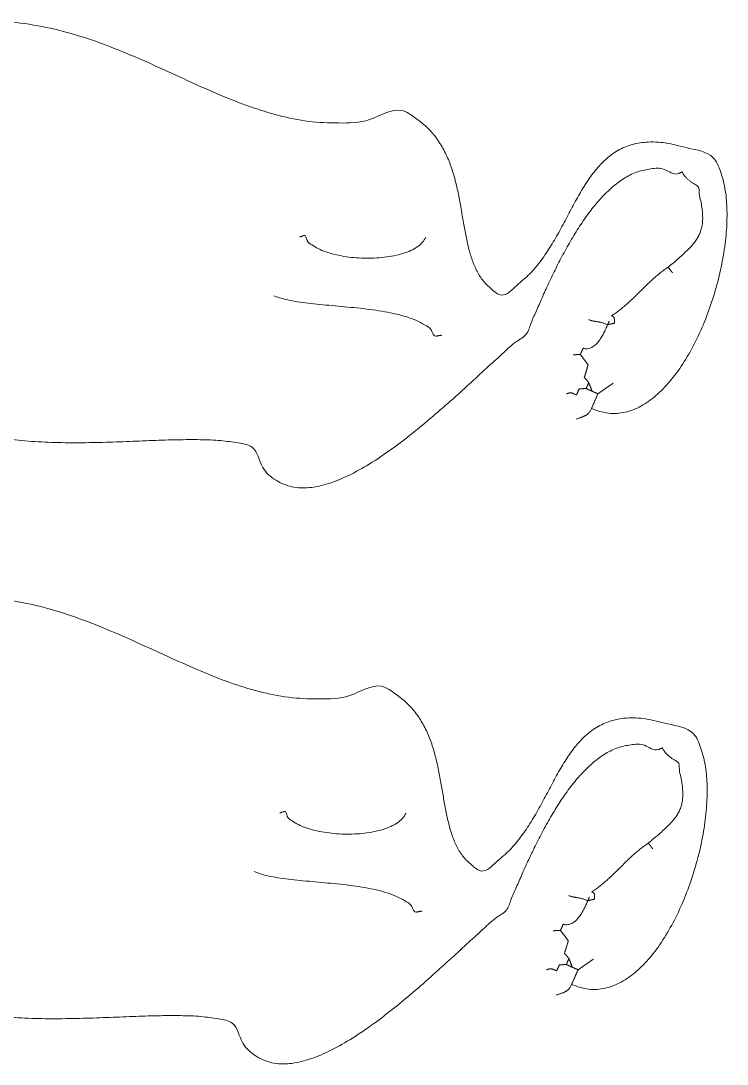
# Model space of a CAD drawing. Header units: metres. Extents: x 5 to 242, y -3 to 162.
# Drawn here: x 19.657 to 20.679, y 115.018 to 116.527 of the extents above; entities that cross this region are included whole.
import ezdxf

# ---------------------------------------------------------------- set-up
doc = ezdxf.new("R2010")
doc.units = ezdxf.units.M
doc.layers.add('1053_ARQ_BASE_MATADOURO_2_dwg', color=7, linetype='Continuous', lineweight=5, true_color=0x767676)
doc.layers.add('A-PISO', color=7, linetype='Continuous', lineweight=5)

# ---------------------------------------------------------------- blocks, each defined once
blk = doc.blocks.new('1053_ARQ_BASE_MATADOURO_2_dwg-3637054-CURRAL BOVINO')
at = {"layer": 'A-PISO', "color": 253, "true_color": 0xaaaaaa}
for points, knots in [([(121.3892, 82.7802), (121.3973, 82.7773), (121.4131, 82.7718), (121.4385, 82.7738), (121.462, 82.7831), (121.4837, 82.7988), (121.5038, 82.8196), (121.5221, 82.8449), (121.5386, 82.8736), (121.5529, 82.9049), (121.5649, 82.938), (121.5744, 82.9718), (121.5812, 83.0056), (121.5851, 83.0385), (121.5858, 83.0694), (121.5833, 83.0978), (121.5767, 83.1219), (121.565, 83.151), (121.5292, 83.1557), (121.4982, 83.1652), (121.4696, 83.1664), (121.4454, 83.1621), (121.4248, 83.1526), (121.4074, 83.139), (121.3925, 83.1222), (121.3793, 83.103), (121.3672, 83.0821), (121.3555, 83.0601), (121.3437, 83.0377), (121.331, 83.0155), (121.3168, 82.9944), (121.3006, 82.9741), (121.2816, 82.9595), (121.2619, 82.9383), (121.2441, 82.9532), (121.2323, 82.9642), (121.2232, 82.9788), (121.2164, 82.995), (121.2112, 83.0127), (121.2072, 83.0317), (121.2037, 83.0516), (121.2003, 83.0719), (121.1965, 83.0925), (121.1917, 83.113), (121.1855, 83.133), (121.1773, 83.1521), (121.1666, 83.17), (121.1528, 83.1866), (121.1353, 83.1999), (121.1076, 83.22), (121.0694, 83.193), (121.0241, 83.1929), (120.9799, 83.1942), (120.9367, 83.2033), (120.8942, 83.2166), (120.8519, 83.2334), (120.8095, 83.2523), (120.7665, 83.2722), (120.7227, 83.2917), (120.6776, 83.3097), (120.6309, 83.3248), (120.5821, 83.3357), (120.531, 83.3417), (120.4773, 83.3387), (120.4208, 83.3366), (120.3801, 83.3028), (120.3566, 83.3144), (120.3495, 83.3169), (120.3425, 83.3192), (120.3355, 83.321), (120.3286, 83.3224), (120.3217, 83.3235), (120.3148, 83.3241), (120.3079, 83.3243), (120.301, 83.324), (120.2941, 83.3234), (120.2872, 83.3223), (120.2802, 83.3208), (120.2731, 83.3188), (120.266, 83.3164), (120.2588, 83.3136), (120.254, 83.3114), (120.2516, 83.3103)], [0, 0, 0, 0, 0.025699, 0.049728, 0.07429, 0.10075, 0.129617, 0.160848, 0.194061, 0.228689, 0.264061, 0.299459, 0.334136, 0.367371, 0.398482, 0.426901, 0.452272, 0.474673, 0.514601, 0.547499, 0.57497, 0.598786, 0.62075, 0.642358, 0.664566, 0.687782, 0.71202, 0.737049, 0.762543, 0.788164, 0.813673, 0.839001, 0.86438, 0.890422, 0.90764, 0.924078, 0.940734, 0.958191, 0.97666, 0.996106, 1.016342, 1.037112, 1.05814, 1.079183, 1.100079, 1.120793, 1.141489, 1.162566, 1.184704, 1.208798, 1.256755, 1.301685, 1.345355, 1.389026, 1.433445, 1.478912, 1.525429, 1.572822, 1.62087, 1.669398, 1.71839, 1.768076, 1.819015, 1.87216, 1.928838, 1.990677, 1.998433, 2.005974, 2.013321, 2.020506, 2.027557, 2.034511, 2.041399, 2.048262, 2.055135, 2.062058, 2.069072, 2.076212, 2.083517, 2.091025, 2.098768, 2.106779, 2.106779, 2.106779, 2.106779]), ([(119.8858, 82.7027), (119.8871, 82.6995), (119.8894, 82.6942), (119.8945, 82.6881), (119.901, 82.6874), (119.9062, 82.6919), (119.9106, 82.6988), (119.9149, 82.7085), (119.9187, 82.7207), (119.922, 82.7348), (119.9246, 82.7505), (119.9265, 82.7673), (119.9274, 82.7848), (119.9272, 82.8026), (119.9261, 82.8202), (119.9231, 82.8372), (119.9207, 82.8531), (119.9098, 82.8674), (119.9205, 82.8799), (119.9285, 82.89), (119.9393, 82.8981), (119.9511, 82.9044), (119.9641, 82.909), (119.978, 82.9123), (119.9927, 82.9145), (120.0078, 82.9158), (120.0231, 82.9164), (120.0386, 82.9164), (120.0538, 82.9162), (120.0687, 82.9159), (120.083, 82.9155), (120.0965, 82.9158), (120.1087, 82.9157), (120.1288, 82.9216), (120.1361, 82.8891), (120.1556, 82.8716), (120.1725, 82.8547), (120.1895, 82.8433), (120.2061, 82.8357), (120.2225, 82.8315), (120.2387, 82.83), (120.2548, 82.8304), (120.271, 82.8321), (120.2876, 82.8344), (120.3045, 82.8366), (120.3221, 82.8381), (120.3404, 82.8383), (120.3599, 82.8366), (120.3794, 82.8312), (120.406, 82.8263), (120.4121, 82.7952), (120.4354, 82.7756), (120.461, 82.7588), (120.4913, 82.7472), (120.5248, 82.739), (120.5608, 82.7339), (120.5988, 82.7313), (120.6378, 82.7305), (120.6772, 82.7311), (120.7161, 82.7324), (120.7538, 82.734), (120.7895, 82.7352), (120.8223, 82.7354), (120.852, 82.7346), (120.8762, 82.7307), (120.9053, 82.7265), (120.9097, 82.6944), (120.9319, 82.6758), (120.9558, 82.6654), (120.9824, 82.6648), (121.0102, 82.6713), (121.0393, 82.6835), (121.0693, 82.7003), (121.0997, 82.7208), (121.13, 82.7439), (121.1597, 82.7685), (121.1882, 82.7935), (121.215, 82.8178), (121.2393, 82.8405), (121.2613, 82.8598), (121.278, 82.8767), (121.2967, 82.8859), (121.3014, 82.9042), (121.3096, 82.921), (121.3179, 82.9407), (121.3275, 82.9616), (121.338, 82.9835), (121.3495, 83.0057), (121.3619, 83.0277), (121.3753, 83.0489), (121.3896, 83.0688), (121.4048, 83.0867), (121.4209, 83.1021), (121.4379, 83.1145), (121.4559, 83.1234), (121.475, 83.1271), (121.4952, 83.1291), (121.5082, 83.1173), (121.5151, 83.12), (121.5155, 83.1202), (121.5159, 83.1203), (121.5163, 83.1205), (121.5166, 83.1207), (121.517, 83.1208), (121.5174, 83.121), (121.5178, 83.1212), (121.5181, 83.1213), (121.5185, 83.1215), (121.5188, 83.1216), (121.5192, 83.1218), (121.5195, 83.1219), (121.5199, 83.1221), (121.5202, 83.1222), (121.5209, 83.1226), (121.521, 83.1206), (121.522, 83.1195), (121.5229, 83.118), (121.5241, 83.1165), (121.5253, 83.1151), (121.5267, 83.1136), (121.5281, 83.1122), (121.5296, 83.1109), (121.5312, 83.1095), (121.5328, 83.1083), (121.5345, 83.1071), (121.5361, 83.1059), (121.5377, 83.1049), (121.5393, 83.104), (121.5408, 83.1031), (121.5458, 83.1012), (121.5441, 83.0904), (121.5476, 83.0809), (121.5489, 83.0712), (121.55, 83.0627), (121.5503, 83.0549), (121.5499, 83.0477), (121.5487, 83.0411), (121.5467, 83.0349), (121.5439, 83.0289), (121.5403, 83.0231), (121.5359, 83.0174), (121.5305, 83.0115), (121.5243, 83.0054), (121.5171, 82.9988), (121.509, 82.9918), (121.5032, 82.987), (121.5002, 82.9844)], [0, 0, 0, 0, 0.010571, 0.017391, 0.022385, 0.028342, 0.036587, 0.047233, 0.060042, 0.074659, 0.090698, 0.107753, 0.125424, 0.143316, 0.161054, 0.178295, 0.194748, 0.21021, 0.224137, 0.237373, 0.250457, 0.263771, 0.277541, 0.291838, 0.306638, 0.321832, 0.337274, 0.352767, 0.368104, 0.383062, 0.397417, 0.410943, 0.423437, 0.434721, 0.46711, 0.494451, 0.517657, 0.537695, 0.55555, 0.572131, 0.588182, 0.6042, 0.620474, 0.637125, 0.654211, 0.671801, 0.690047, 0.709226, 0.729793, 0.752353, 0.782482, 0.8118, 0.842065, 0.874258, 0.908691, 0.945222, 0.983418, 1.02268, 1.062299, 1.101512, 1.139512, 1.175493, 1.208652, 1.238246, 1.263653, 1.284556, 1.317568, 1.344515, 1.369067, 1.39451, 1.422718, 1.454239, 1.488817, 1.525777, 1.564219, 1.60313, 1.641415, 1.677951, 1.711577, 1.741137, 1.765473, 1.783491, 1.799781, 1.81892, 1.840364, 1.863581, 1.88804, 1.913229, 1.938654, 1.96385, 1.988389, 2.01192, 2.034187, 2.055107, 2.074846, 2.093951, 2.113399, 2.134528, 2.134965, 2.135398, 2.135826, 2.13625, 2.136667, 2.13708, 2.137486, 2.137889, 2.138282, 2.138674, 2.139058, 2.139438, 2.139811, 2.140179, 2.140539, 2.140898, 2.142452, 2.144111, 2.145868, 2.147714, 2.149633, 2.151615, 2.153639, 2.155694, 2.157757, 2.159812, 2.16184, 2.163826, 2.165749, 2.167591, 2.169333, 2.170961, 2.182965, 2.193684, 2.203252, 2.211814, 2.219538, 2.226609, 2.233243, 2.239673, 2.246143, 2.252884, 2.260107, 2.267989, 2.276689, 2.286336, 2.297054, 2.308948, 2.308948, 2.308948, 2.308948]), ([(120.9674, 83.0282), (120.9676, 83.0282), (120.9678, 83.0283), (120.9682, 83.0285), (120.9687, 83.0286), (120.9691, 83.0288), (120.9695, 83.0289), (120.9699, 83.0291), (120.9703, 83.0293), (120.9707, 83.0294), (120.9711, 83.0296), (120.9714, 83.0297), (120.9718, 83.0298), (120.9722, 83.03), (120.9725, 83.0301), (120.9729, 83.0303), (120.9732, 83.0304), (120.9761, 83.0316), (120.977, 83.0209), (120.9853, 83.017), (120.9942, 83.0108), (121.0053, 83.0065), (121.0178, 83.0028), (121.0313, 83.0001), (121.0457, 82.9983), (121.0604, 82.9975), (121.0751, 82.9977), (121.0895, 82.9988), (121.1033, 83.0009), (121.1161, 83.0041), (121.1275, 83.0083), (121.1372, 83.0136), (121.1451, 83.02), (121.1483, 83.0256), (121.1498, 83.0282)], [0, 0, 0, 0, 0.0004399, 0.0008798, 0.0013179, 0.0017578, 0.0021921, 0.0026246, 0.0030515, 0.0034766, 0.0038905, 0.0043026, 0.0047072, 0.0051044, 0.0054924, 0.005871, 0.0062385, 0.0066005, 0.0150594, 0.0244923, 0.0351755, 0.04711, 0.0601391, 0.0740412, 0.0885442, 0.1033634, 0.1181979, 0.1327614, 0.1467669, 0.1599605, 0.1721269, 0.1831475, 0.1930508, 0.2021493, 0.2021493, 0.2021493, 0.2021493]), ([(121.4183, 82.9142), (121.4203, 82.9155), (121.4242, 82.9181), (121.4299, 82.9223), (121.4353, 82.9267), (121.4405, 82.9312), (121.4455, 82.9358), (121.4505, 82.9405), (121.4553, 82.9452), (121.4601, 82.9499), (121.4648, 82.9546), (121.4696, 82.9592), (121.4744, 82.9638), (121.4792, 82.9683), (121.4842, 82.9726), (121.4893, 82.9768), (121.4946, 82.9807), (121.4983, 82.9832), (121.5002, 82.9844)], [0, 0, 0, 0, 0.0071171, 0.014136, 0.021075, 0.0279528, 0.0347765, 0.0415599, 0.048304, 0.0550163, 0.0616938, 0.0683466, 0.074972, 0.0815793, 0.0881712, 0.0947661, 0.1013758, 0.1080243, 0.1080243, 0.1080243, 0.1080243]), ([(121.5065, 82.9765), (121.5064, 82.9767), (121.5061, 82.977), (121.5057, 82.9775), (121.5053, 82.978), (121.505, 82.9785), (121.5046, 82.979), (121.5042, 82.9795), (121.5038, 82.98), (121.5034, 82.9806), (121.503, 82.981), (121.5026, 82.9815), (121.5022, 82.982), (121.5018, 82.9825), (121.5014, 82.983), (121.501, 82.9835), (121.5006, 82.9839), (121.5003, 82.9842), (121.5002, 82.9844)], [0, 0, 0, 0, 0.00064327, 0.00128655, 0.00192918, 0.00257246, 0.00321383, 0.00385458, 0.00449346, 0.00512825, 0.00576284, 0.00639683, 0.00702842, 0.00765765, 0.00828398, 0.00890746, 0.0095276, 0.01014252, 0.01014252, 0.01014252, 0.01014252]), ([(120.9298, 82.9434), (120.9334, 82.9421), (120.941, 82.9392), (120.9538, 82.9363), (120.9682, 82.9339), (120.984, 82.932), (121.0009, 82.9302), (121.0186, 82.9287), (121.0366, 82.927), (121.0548, 82.9252), (121.0727, 82.9231), (121.0901, 82.9204), (121.1066, 82.9172), (121.1219, 82.913), (121.1358, 82.9082), (121.1474, 82.9013), (121.1585, 82.8963), (121.161, 82.884), (121.1652, 82.885), (121.1657, 82.8851), (121.1662, 82.8852), (121.1667, 82.8853), (121.1673, 82.8854), (121.1678, 82.8855), (121.1683, 82.8856), (121.1688, 82.8857), (121.1693, 82.8858), (121.1699, 82.8859), (121.1704, 82.886), (121.1709, 82.886), (121.1714, 82.8861), (121.1719, 82.8862), (121.1724, 82.8863), (121.1728, 82.8863), (121.1729, 82.8863)], [0, 0, 0, 0, 0.0113432, 0.0244627, 0.0391702, 0.0552099, 0.0722892, 0.0901066, 0.1083461, 0.1266969, 0.1448451, 0.1625035, 0.1793911, 0.1952726, 0.2099632, 0.2233896, 0.2356395, 0.2470831, 0.2476195, 0.248156, 0.2486917, 0.2492281, 0.2497623, 0.2502957, 0.2508269, 0.2513606, 0.2518866, 0.2524119, 0.2529343, 0.2534538, 0.2539698, 0.2544824, 0.2549909, 0.2555007, 0.2555007, 0.2555007, 0.2555007]), ([(121.3853, 82.9088), (121.3858, 82.9086), (121.3868, 82.9081), (121.3884, 82.9076), (121.3899, 82.9072), (121.3914, 82.9068), (121.3929, 82.9065), (121.3943, 82.9063), (121.3959, 82.906), (121.3974, 82.9058), (121.399, 82.9055), (121.4007, 82.9052), (121.4024, 82.9049), (121.4042, 82.9044), (121.4062, 82.9039), (121.4082, 82.9032), (121.4104, 82.9024), (121.4119, 82.9017), (121.4127, 82.9014)], [0, 0, 0, 0, 0.00169772, 0.00331404, 0.00486952, 0.00639013, 0.00789061, 0.00939662, 0.0109203, 0.01248356, 0.0140953, 0.01577935, 0.01755012, 0.01942984, 0.02143357, 0.02358884, 0.02591343, 0.02843524, 0.02843524, 0.02843524, 0.02843524]), ([(121.4127, 82.9014), (121.4129, 82.9015), (121.4133, 82.9015), (121.4139, 82.9017), (121.4145, 82.9018), (121.4151, 82.902), (121.4157, 82.9021), (121.4163, 82.9022), (121.4169, 82.9024), (121.4175, 82.9025), (121.4181, 82.9027), (121.4188, 82.9028), (121.4194, 82.9029), (121.42, 82.9031), (121.4206, 82.9032), (121.4212, 82.9034), (121.4218, 82.9035), (121.4229, 82.9036), (121.4223, 82.9052), (121.4225, 82.9064), (121.4225, 82.9076), (121.4225, 82.9086), (121.4224, 82.9095), (121.4223, 82.9103), (121.4222, 82.9109), (121.4221, 82.9115), (121.4218, 82.9119), (121.4216, 82.9123), (121.4212, 82.9127), (121.4208, 82.913), (121.4203, 82.9133), (121.4197, 82.9136), (121.4191, 82.9139), (121.4186, 82.9141), (121.4183, 82.9142)], [0, 0, 0, 0, 0.00062449, 0.00124898, 0.00187346, 0.00250032, 0.00312481, 0.00374929, 0.00437378, 0.00500064, 0.00562512, 0.00624961, 0.0068741, 0.00750096, 0.00812544, 0.00874993, 0.00937442, 0.01000127, 0.0115267, 0.01286528, 0.01403136, 0.01504146, 0.01591019, 0.01665694, 0.01729952, 0.01786157, 0.01836909, 0.01884967, 0.01933421, 0.01984992, 0.0204202, 0.02105921, 0.02178514, 0.02260545, 0.02260545, 0.02260545, 0.02260545]), ([(121.415, 82.9066), (121.415, 82.9066), (121.4149, 82.9066), (121.4149, 82.9065), (121.4149, 82.9064), (121.4149, 82.9063), (121.4148, 82.9062), (121.4147, 82.9061), (121.4146, 82.9059), (121.4146, 82.9057), (121.4146, 82.9057)], [0.001000124, 0.001000124, 0.001000124, 0.001000124, 0.001015874, 0.001063123, 0.001141874, 0.001250812, 0.001392561, 0.001563186, 0.001767936, 0.002000249, 0.002000249, 0.002000249, 0.002000249]), ([(121.4146, 82.9057), (121.4146, 82.9057), (121.4146, 82.9059), (121.4147, 82.9061), (121.4148, 82.9062), (121.4149, 82.9063), (121.4149, 82.9064), (121.4149, 82.9065), (121.4149, 82.9066), (121.415, 82.9066), (121.415, 82.9066)], [0, 0, 0, 0, 0.000232313, 0.000437063, 0.000607688, 0.000749437, 0.000858375, 0.000937125, 0.000984375, 0.001000124, 0.001000124, 0.001000124, 0.001000124]), ([(121.3732, 82.8584), (121.3732, 82.8586), (121.3734, 82.859), (121.3737, 82.8595), (121.3739, 82.8601), (121.3741, 82.8606), (121.3744, 82.8612), (121.3746, 82.8617), (121.3749, 82.8622), (121.3751, 82.8628), (121.3753, 82.8633), (121.3756, 82.8638), (121.3758, 82.8643), (121.376, 82.8649), (121.3763, 82.8654), (121.3765, 82.8659), (121.3767, 82.8664), (121.3773, 82.868), (121.3806, 82.866), (121.3836, 82.8668), (121.3868, 82.8674), (121.3897, 82.8686), (121.3924, 82.8702), (121.395, 82.8722), (121.3973, 82.8745), (121.3995, 82.877), (121.4015, 82.8798), (121.4034, 82.8828), (121.4052, 82.8858), (121.4069, 82.889), (121.4085, 82.8921), (121.4099, 82.8953), (121.4113, 82.8984), (121.4122, 82.9004), (121.4127, 82.9014)], [0, 0, 0, 0, 0.0006195, 0.00123375, 0.00184012, 0.00244256, 0.00303581, 0.00362512, 0.0042105, 0.00479194, 0.0053655, 0.00593906, 0.00650738, 0.007077, 0.00764138, 0.00820706, 0.00877012, 0.0093345, 0.01284917, 0.01613899, 0.01929714, 0.02240964, 0.02553667, 0.02872698, 0.03199974, 0.03536451, 0.03880992, 0.04232234, 0.04587615, 0.04944634, 0.05299456, 0.05648787, 0.05988732, 0.06315676, 0.06315676, 0.06315676, 0.06315676]), ([(121.4146, 82.9057), (121.4145, 82.9056), (121.4145, 82.9054), (121.4143, 82.9052), (121.4142, 82.905), (121.4141, 82.9047), (121.414, 82.9044), (121.4139, 82.9042), (121.4138, 82.9039), (121.4137, 82.9036), (121.4135, 82.9034), (121.4134, 82.9031), (121.4133, 82.9028), (121.4132, 82.9025), (121.413, 82.9023), (121.4129, 82.902), (121.4128, 82.9017), (121.4127, 82.9015), (121.4127, 82.9014)], [0, 0, 0, 0, 0.000255938, 0.000515812, 0.000783562, 0.001057874, 0.00133875, 0.001624874, 0.00191625, 0.002208937, 0.002509501, 0.002811374, 0.003117187, 0.003424312, 0.003735375, 0.004045125, 0.004356188, 0.00466725, 0.00466725, 0.00466725, 0.00466725]), ([(121.4127, 82.9014), (121.4127, 82.9015), (121.4128, 82.9017), (121.4129, 82.902), (121.413, 82.9023), (121.4132, 82.9025), (121.4133, 82.9028), (121.4134, 82.9031), (121.4135, 82.9034), (121.4137, 82.9036), (121.4138, 82.9039), (121.4139, 82.9042), (121.414, 82.9044), (121.4141, 82.9047), (121.4142, 82.905), (121.4143, 82.9052), (121.4145, 82.9054), (121.4145, 82.9056), (121.4146, 82.9057)], [0, 0, 0, 0, 0.000311062, 0.000622125, 0.000931874, 0.001242938, 0.001550063, 0.001855875, 0.002157749, 0.002458312, 0.002751, 0.003042376, 0.0033285, 0.003609375, 0.003883687, 0.004151438, 0.004411311, 0.00466725, 0.00466725, 0.00466725, 0.00466725]), ([(121.3627, 82.8579), (121.363, 82.8579), (121.3634, 82.8579), (121.3641, 82.858), (121.3648, 82.858), (121.3655, 82.8581), (121.3661, 82.8581), (121.3668, 82.8581), (121.3675, 82.8582), (121.3681, 82.8582), (121.3688, 82.8582), (121.3694, 82.8583), (121.37, 82.8583), (121.3707, 82.8583), (121.3713, 82.8584), (121.3719, 82.8584), (121.3725, 82.8584), (121.373, 82.8584), (121.3732, 82.8584)], [0, 0, 0, 0, 0.00069321, 0.00138173, 0.00206264, 0.00274065, 0.00340868, 0.00407262, 0.00473125, 0.00538577, 0.0060297, 0.00667303, 0.0073093, 0.00794441, 0.00857192, 0.00919778, 0.00981792, 0.01043761, 0.01043761, 0.01043761, 0.01043761]), ([(121.3853, 82.8176), (121.3852, 82.8178), (121.385, 82.8181), (121.3846, 82.8186), (121.3842, 82.8191), (121.3838, 82.8196), (121.3834, 82.8201), (121.383, 82.8206), (121.3826, 82.8211), (121.3822, 82.8215), (121.3817, 82.822), (121.3813, 82.8225), (121.3809, 82.8229), (121.3805, 82.8234), (121.3801, 82.8238), (121.3797, 82.8243), (121.3793, 82.8248), (121.3786, 82.8253), (121.3794, 82.8264), (121.3796, 82.8275), (121.38, 82.8286), (121.3803, 82.8298), (121.3807, 82.8309), (121.381, 82.832), (121.3814, 82.8332), (121.3818, 82.8343), (121.3821, 82.8354), (121.3824, 82.8365), (121.3828, 82.8377), (121.3831, 82.8388), (121.3834, 82.8399), (121.3837, 82.841), (121.3839, 82.8421), (121.3846, 82.8433), (121.3836, 82.8442), (121.383, 82.8452), (121.3823, 82.8461), (121.3816, 82.8471), (121.381, 82.848), (121.3803, 82.849), (121.3796, 82.8499), (121.3789, 82.8509), (121.3782, 82.8518), (121.3775, 82.8528), (121.3768, 82.8537), (121.3761, 82.8546), (121.3754, 82.8556), (121.3746, 82.8565), (121.3739, 82.8574), (121.3734, 82.8581), (121.3732, 82.8584)], [0, 0, 0, 0, 0.00064138, 0.00127964, 0.00191544, 0.00254823, 0.00317805, 0.00380553, 0.00443071, 0.00505121, 0.00567245, 0.00629314, 0.00691219, 0.00753069, 0.00814757, 0.00876445, 0.00938027, 0.00999356, 0.01118542, 0.0123799, 0.01357191, 0.01476377, 0.01595244, 0.01714096, 0.01832616, 0.01951005, 0.02068706, 0.0218618, 0.02303199, 0.02420011, 0.02536021, 0.02651586, 0.02766622, 0.0288107, 0.02998827, 0.03116196, 0.03233379, 0.03350247, 0.03467096, 0.03583745, 0.03700537, 0.03817359, 0.03934249, 0.04051482, 0.04168918, 0.04286762, 0.04405044, 0.04523851, 0.04643111, 0.04762896, 0.04762896, 0.04762896, 0.04762896]), ([(121.3816, 82.8091), (121.3816, 82.8093), (121.3818, 82.8096), (121.3821, 82.8102), (121.3823, 82.8108), (121.3825, 82.8113), (121.3828, 82.8118), (121.383, 82.8124), (121.3833, 82.8129), (121.3835, 82.8135), (121.3837, 82.814), (121.384, 82.8145), (121.3842, 82.815), (121.3844, 82.8155), (121.3847, 82.8161), (121.3849, 82.8166), (121.3851, 82.8171), (121.3853, 82.8174), (121.3853, 82.8176)], [0, 0, 0, 0, 0.0006195, 0.00123375, 0.001840126, 0.002442563, 0.003035814, 0.003625126, 0.0042105, 0.004791939, 0.0053655, 0.005939063, 0.006507375, 0.007077002, 0.007641375, 0.008207063, 0.008770126, 0.009334501, 0.009334501, 0.009334501, 0.009334501]), ([(121.3901, 82.8053), (121.39, 82.8056), (121.3898, 82.8061), (121.3896, 82.8069), (121.3893, 82.8077), (121.389, 82.8084), (121.3887, 82.8092), (121.3885, 82.81), (121.3882, 82.8107), (121.3879, 82.8115), (121.3876, 82.8123), (121.3873, 82.813), (121.387, 82.8138), (121.3867, 82.8146), (121.3863, 82.8153), (121.386, 82.8161), (121.3857, 82.8168), (121.3855, 82.8174), (121.3853, 82.8176)], [0, 0, 0, 0, 0.00083803, 0.0016713, 0.00250058, 0.00332608, 0.00414852, 0.00496722, 0.00578676, 0.00660349, 0.00742021, 0.00823975, 0.00905845, 0.00988089, 0.01070639, 0.01153567, 0.01236894, 0.01320697, 0.01320697, 0.01320697, 0.01320697]), ([(121.3986, 82.8015), (121.3991, 82.8018), (121.4, 82.8025), (121.4014, 82.8034), (121.4028, 82.8044), (121.4042, 82.8053), (121.4055, 82.8063), (121.4069, 82.8073), (121.4083, 82.8082), (121.4097, 82.8092), (121.4111, 82.8101), (121.4124, 82.8111), (121.4138, 82.8121), (121.4152, 82.813), (121.4166, 82.814), (121.418, 82.8149), (121.4194, 82.8159), (121.4203, 82.8165), (121.4207, 82.8169)], [0, 0, 0, 0, 0.00168214, 0.00336428, 0.00504643, 0.00673062, 0.00841276, 0.0100949, 0.01177704, 0.0134646, 0.01514674, 0.01682888, 0.01851102, 0.02019522, 0.02187736, 0.0235595, 0.02524164, 0.0269292, 0.0269292, 0.0269292, 0.0269292]), ([(121.353, 82.8013), (121.3533, 82.8015), (121.354, 82.8017), (121.355, 82.8021), (121.3558, 82.8024), (121.3566, 82.8027), (121.3574, 82.8028), (121.3581, 82.8029), (121.3587, 82.803), (121.3594, 82.803), (121.3601, 82.8028), (121.3609, 82.8027), (121.3617, 82.8024), (121.3627, 82.8021), (121.3637, 82.8017), (121.3649, 82.8011), (121.3661, 82.8008), (121.3676, 82.7994), (121.3679, 82.8005), (121.3682, 82.801), (121.3684, 82.8016), (121.3686, 82.8022), (121.3689, 82.8027), (121.3691, 82.8032), (121.3694, 82.8038), (121.3696, 82.8043), (121.3698, 82.8048), (121.3701, 82.8054), (121.3703, 82.8059), (121.3705, 82.8064), (121.3708, 82.8069), (121.371, 82.8074), (121.3712, 82.8079), (121.3714, 82.8086), (121.3721, 82.8085), (121.3727, 82.8086), (121.3734, 82.8086), (121.374, 82.8087), (121.3746, 82.8087), (121.3753, 82.8088), (121.3759, 82.8088), (121.3765, 82.8089), (121.3772, 82.8089), (121.3778, 82.809), (121.3784, 82.809), (121.3791, 82.809), (121.3797, 82.809), (121.3803, 82.8091), (121.3809, 82.8091), (121.3813, 82.8091), (121.3816, 82.8091)], [0, 0, 0, 0, 0.00116196, 0.00219033, 0.00310128, 0.00392015, 0.00466254, 0.00535935, 0.00603265, 0.0067134, 0.00742446, 0.00820211, 0.00906542, 0.01004318, 0.01115435, 0.01242373, 0.01386882, 0.01551469, 0.01613419, 0.01674844, 0.01735482, 0.01795725, 0.0185505, 0.01913982, 0.01972519, 0.02030663, 0.02088019, 0.02145375, 0.02202207, 0.02259169, 0.02315607, 0.02372175, 0.02428482, 0.02484919, 0.02548902, 0.02613229, 0.02677493, 0.0274182, 0.02805958, 0.02870033, 0.02933921, 0.02997747, 0.03060857, 0.03124256, 0.03187415, 0.03250338, 0.03312971, 0.03375319, 0.03437333, 0.03499183, 0.03499183, 0.03499183, 0.03499183]), ([(121.3816, 82.8091), (121.3817, 82.809), (121.3821, 82.8088), (121.3827, 82.8086), (121.3832, 82.8083), (121.3838, 82.8081), (121.3843, 82.8078), (121.3849, 82.8076), (121.3854, 82.8074), (121.3859, 82.8071), (121.3865, 82.8069), (121.387, 82.8067), (121.3875, 82.8064), (121.388, 82.8062), (121.3885, 82.806), (121.3891, 82.8057), (121.3896, 82.8055), (121.3899, 82.8054), (121.3901, 82.8053)], [0, 0, 0, 0, 0.0006195, 0.001233749, 0.001840124, 0.002442562, 0.003035812, 0.003625125, 0.0042105, 0.004791937, 0.005365499, 0.005939062, 0.006507375, 0.007077, 0.007641375, 0.008207062, 0.008770125, 0.0093345, 0.0093345, 0.0093345, 0.0093345]), ([(121.3892, 82.7802), (121.3894, 82.7806), (121.3898, 82.7815), (121.3904, 82.7829), (121.391, 82.7843), (121.3916, 82.7856), (121.3922, 82.7869), (121.3928, 82.7883), (121.3933, 82.7896), (121.3939, 82.791), (121.3945, 82.7923), (121.3951, 82.7936), (121.3957, 82.7949), (121.3963, 82.7962), (121.3969, 82.7976), (121.3975, 82.7989), (121.398, 82.8002), (121.3984, 82.8011), (121.3986, 82.8015)], [0, 0, 0, 0, 0.00149625, 0.00298462, 0.00446644, 0.005943, 0.00741169, 0.00887644, 0.01033594, 0.01179281, 0.01324312, 0.01469081, 0.01613456, 0.01757831, 0.01901681, 0.02045794, 0.02189512, 0.02333625, 0.02333625, 0.02333625, 0.02333625]), ([(121.3901, 82.8053), (121.3903, 82.8052), (121.3907, 82.805), (121.3912, 82.8048), (121.3918, 82.8045), (121.3923, 82.8043), (121.3929, 82.8041), (121.3934, 82.8038), (121.3939, 82.8036), (121.3945, 82.8033), (121.395, 82.8031), (121.3955, 82.8029), (121.396, 82.8027), (121.3966, 82.8024), (121.3971, 82.8022), (121.3976, 82.802), (121.3981, 82.8017), (121.3984, 82.8016), (121.3986, 82.8015)], [0, 0, 0, 0, 0.0006195, 0.00123375, 0.001840125, 0.002442563, 0.003035813, 0.003625125, 0.0042105, 0.004791938, 0.0053655, 0.005939063, 0.006507375, 0.007077, 0.007641375, 0.008207063, 0.008770125, 0.0093345, 0.0093345, 0.0093345, 0.0093345]), ([(121.367, 82.7648), (121.3677, 82.7651), (121.369, 82.7656), (121.3709, 82.7662), (121.3727, 82.7669), (121.3744, 82.7675), (121.376, 82.768), (121.3776, 82.7686), (121.379, 82.7693), (121.3804, 82.77), (121.3817, 82.7707), (121.3829, 82.7716), (121.3841, 82.7726), (121.3852, 82.7737), (121.3863, 82.7751), (121.3873, 82.7766), (121.3883, 82.7783), (121.3889, 82.7795), (121.3892, 82.7802)], [0, 0, 0, 0, 0.00214026, 0.00415857, 0.0060632, 0.00786836, 0.00958192, 0.01122185, 0.01279754, 0.01433272, 0.01583711, 0.01734321, 0.01887301, 0.02046357, 0.02214113, 0.02394277, 0.02590018, 0.02804716, 0.02804716, 0.02804716, 0.02804716]), ([(121.3605, 81.9474), (121.3686, 81.9445), (121.3844, 81.939), (121.4098, 81.941), (121.4333, 81.9503), (121.4551, 81.966), (121.4751, 81.9868), (121.4935, 82.0121), (121.5099, 82.0408), (121.5242, 82.0721), (121.5362, 82.1052), (121.5458, 82.139), (121.5525, 82.1728), (121.5564, 82.2057), (121.5571, 82.2366), (121.5546, 82.265), (121.548, 82.2891), (121.5363, 82.3182), (121.5006, 82.3229), (121.4695, 82.3324), (121.4409, 82.3336), (121.4167, 82.3293), (121.3961, 82.3198), (121.3787, 82.3062), (121.3638, 82.2894), (121.3506, 82.2703), (121.3385, 82.2493), (121.3269, 82.2273), (121.315, 82.2049), (121.3023, 82.1827), (121.2882, 82.1616), (121.2719, 82.1413), (121.253, 82.1267), (121.2332, 82.1055), (121.2154, 82.1204), (121.2036, 82.1314), (121.1945, 82.146), (121.1877, 82.1622), (121.1826, 82.18), (121.1785, 82.1989), (121.175, 82.2188), (121.1716, 82.2392), (121.1678, 82.2597), (121.163, 82.2802), (121.1568, 82.3002), (121.1486, 82.3193), (121.1379, 82.3372), (121.1241, 82.3538), (121.1066, 82.3672), (121.0789, 82.3872), (121.0407, 82.3602), (120.9954, 82.3601), (120.9512, 82.3614), (120.908, 82.3705), (120.8655, 82.3838), (120.8232, 82.4006), (120.7808, 82.4195), (120.7379, 82.4394), (120.694, 82.4589), (120.6489, 82.4769), (120.6022, 82.492), (120.5535, 82.5029), (120.5024, 82.5089), (120.4486, 82.5059), (120.3921, 82.5038), (120.3515, 82.47), (120.3279, 82.4816), (120.3208, 82.4841), (120.3138, 82.4864), (120.3068, 82.4882), (120.2999, 82.4897), (120.293, 82.4907), (120.2861, 82.4913), (120.2793, 82.4915), (120.2724, 82.4912), (120.2655, 82.4906), (120.2585, 82.4895), (120.2515, 82.488), (120.2445, 82.4861), (120.2373, 82.4837), (120.2301, 82.4808), (120.2253, 82.4786), (120.2229, 82.4775)], [0, 0, 0, 0, 0.025699, 0.049728, 0.07429, 0.10075, 0.129617, 0.160848, 0.194061, 0.228689, 0.264061, 0.299459, 0.334136, 0.367371, 0.398482, 0.426901, 0.452272, 0.474673, 0.514601, 0.547499, 0.57497, 0.598786, 0.62075, 0.642358, 0.664566, 0.687782, 0.71202, 0.737049, 0.762543, 0.788164, 0.813673, 0.839001, 0.86438, 0.890422, 0.90764, 0.924078, 0.940734, 0.958191, 0.97666, 0.996106, 1.016342, 1.037112, 1.05814, 1.079183, 1.100079, 1.120793, 1.141489, 1.162566, 1.184704, 1.208798, 1.256755, 1.301685, 1.345355, 1.389026, 1.433445, 1.478912, 1.525429, 1.572822, 1.62087, 1.669398, 1.71839, 1.768076, 1.819015, 1.87216, 1.928838, 1.990677, 1.998433, 2.005974, 2.013321, 2.020506, 2.027557, 2.034511, 2.041399, 2.048262, 2.055135, 2.062058, 2.069072, 2.076212, 2.083517, 2.091025, 2.098768, 2.106779, 2.106779, 2.106779, 2.106779]), ([(119.8571, 81.8699), (119.8585, 81.8667), (119.8607, 81.8614), (119.8658, 81.8553), (119.8723, 81.8546), (119.8775, 81.8591), (119.8819, 81.866), (119.8862, 81.8758), (119.89, 81.8879), (119.8933, 81.902), (119.896, 81.9177), (119.8978, 81.9345), (119.8987, 81.952), (119.8986, 81.9698), (119.8974, 81.9874), (119.8944, 82.0044), (119.892, 82.0203), (119.8811, 82.0346), (119.8918, 82.0471), (119.8998, 82.0572), (119.9106, 82.0653), (119.9224, 82.0716), (119.9355, 82.0762), (119.9494, 82.0795), (119.964, 82.0817), (119.9791, 82.083), (119.9945, 82.0836), (120.0099, 82.0836), (120.0251, 82.0834), (120.04, 82.0831), (120.0543, 82.0828), (120.0678, 82.083), (120.08, 82.0829), (120.1001, 82.0888), (120.1074, 82.0563), (120.1269, 82.0388), (120.1439, 82.0219), (120.1608, 82.0105), (120.1774, 82.0029), (120.1938, 81.9987), (120.21, 81.9972), (120.2261, 81.9976), (120.2424, 81.9993), (120.2589, 82.0016), (120.2758, 82.0038), (120.2934, 82.0053), (120.3118, 82.0055), (120.3312, 82.0038), (120.3508, 81.9984), (120.3773, 81.9935), (120.3834, 81.9624), (120.4067, 81.9428), (120.4323, 81.926), (120.4626, 81.9144), (120.4961, 81.9062), (120.5322, 81.9011), (120.5701, 81.8985), (120.6091, 81.8977), (120.6485, 81.8983), (120.6874, 81.8996), (120.7251, 81.9012), (120.7608, 81.9024), (120.7936, 81.9026), (120.8233, 81.9018), (120.8475, 81.8979), (120.8766, 81.8937), (120.881, 81.8616), (120.9032, 81.843), (120.9271, 81.8326), (120.9537, 81.832), (120.9815, 81.8385), (121.0106, 81.8507), (121.0406, 81.8676), (121.071, 81.888), (121.1013, 81.9111), (121.1311, 81.9357), (121.1596, 81.9607), (121.1864, 81.985), (121.2106, 82.0077), (121.2326, 82.027), (121.2493, 82.0439), (121.268, 82.0531), (121.2727, 82.0714), (121.2809, 82.0882), (121.2892, 82.1079), (121.2988, 82.1288), (121.3093, 82.1507), (121.3208, 82.1729), (121.3333, 82.1949), (121.3466, 82.2161), (121.3609, 82.236), (121.3761, 82.2539), (121.3922, 82.2693), (121.4092, 82.2817), (121.4273, 82.2906), (121.4464, 82.2943), (121.4666, 82.2963), (121.4796, 82.2845), (121.4864, 82.2872), (121.4868, 82.2874), (121.4872, 82.2875), (121.4876, 82.2877), (121.488, 82.2879), (121.4883, 82.288), (121.4887, 82.2882), (121.4891, 82.2884), (121.4894, 82.2885), (121.4898, 82.2887), (121.4901, 82.2888), (121.4905, 82.289), (121.4908, 82.2891), (121.4912, 82.2893), (121.4915, 82.2894), (121.4923, 82.2898), (121.4923, 82.2878), (121.4933, 82.2867), (121.4943, 82.2852), (121.4954, 82.2837), (121.4966, 82.2823), (121.498, 82.2808), (121.4994, 82.2794), (121.501, 82.2781), (121.5025, 82.2767), (121.5041, 82.2755), (121.5058, 82.2743), (121.5074, 82.2732), (121.509, 82.2721), (121.5106, 82.2712), (121.5121, 82.2703), (121.5171, 82.2684), (121.5154, 82.2576), (121.5189, 82.2481), (121.5202, 82.2384), (121.5213, 82.2299), (121.5216, 82.2221), (121.5212, 82.2149), (121.52, 82.2083), (121.5181, 82.2021), (121.5153, 82.1961), (121.5117, 82.1903), (121.5072, 82.1846), (121.5018, 82.1787), (121.4956, 82.1726), (121.4884, 82.166), (121.4803, 82.159), (121.4745, 82.1542), (121.4715, 82.1516)], [0, 0, 0, 0, 0.010571, 0.017391, 0.022385, 0.028342, 0.036587, 0.047233, 0.060042, 0.074659, 0.090698, 0.107753, 0.125424, 0.143316, 0.161054, 0.178295, 0.194748, 0.21021, 0.224137, 0.237373, 0.250457, 0.263771, 0.277541, 0.291838, 0.306638, 0.321832, 0.337274, 0.352767, 0.368104, 0.383062, 0.397417, 0.410943, 0.423437, 0.434721, 0.46711, 0.494451, 0.517657, 0.537695, 0.55555, 0.572131, 0.588182, 0.6042, 0.620474, 0.637125, 0.654211, 0.671801, 0.690047, 0.709226, 0.729793, 0.752353, 0.782482, 0.8118, 0.842065, 0.874258, 0.908691, 0.945222, 0.983418, 1.02268, 1.062299, 1.101512, 1.139512, 1.175493, 1.208652, 1.238246, 1.263653, 1.284556, 1.317568, 1.344515, 1.369067, 1.39451, 1.422718, 1.454239, 1.488817, 1.525777, 1.564219, 1.60313, 1.641415, 1.677951, 1.711577, 1.741137, 1.765473, 1.783491, 1.799781, 1.81892, 1.840364, 1.863581, 1.88804, 1.913229, 1.938654, 1.96385, 1.988389, 2.01192, 2.034187, 2.055107, 2.074846, 2.093951, 2.113399, 2.134528, 2.134965, 2.135398, 2.135826, 2.13625, 2.136667, 2.13708, 2.137486, 2.137889, 2.138282, 2.138674, 2.139058, 2.139438, 2.139811, 2.140179, 2.140539, 2.140898, 2.142452, 2.144111, 2.145868, 2.147714, 2.149633, 2.151615, 2.153639, 2.155694, 2.157757, 2.159812, 2.16184, 2.163826, 2.165749, 2.167591, 2.169333, 2.170961, 2.182965, 2.193684, 2.203252, 2.211814, 2.219538, 2.226609, 2.233243, 2.239673, 2.246143, 2.252884, 2.260107, 2.267989, 2.276689, 2.286336, 2.297054, 2.308948, 2.308948, 2.308948, 2.308948]), ([(120.9387, 82.1954), (120.9389, 82.1954), (120.9392, 82.1955), (120.9396, 82.1957), (120.94, 82.1958), (120.9404, 82.196), (120.9408, 82.1961), (120.9412, 82.1963), (120.9416, 82.1965), (120.942, 82.1966), (120.9424, 82.1968), (120.9428, 82.1969), (120.9431, 82.1971), (120.9435, 82.1972), (120.9439, 82.1973), (120.9442, 82.1975), (120.9446, 82.1976), (120.9475, 82.1988), (120.9484, 82.1881), (120.9566, 82.1842), (120.9655, 82.178), (120.9767, 82.1737), (120.9891, 82.17), (121.0027, 82.1673), (121.017, 82.1656), (121.0317, 82.1647), (121.0464, 82.1649), (121.0609, 82.166), (121.0746, 82.1682), (121.0874, 82.1713), (121.0988, 82.1755), (121.1085, 82.1809), (121.1164, 82.1872), (121.1196, 82.1928), (121.1211, 82.1954)], [0, 0, 0, 0, 0.0004399, 0.0008798, 0.0013179, 0.0017578, 0.0021921, 0.0026246, 0.0030515, 0.0034766, 0.0038905, 0.0043026, 0.0047072, 0.0051044, 0.0054924, 0.005871, 0.0062385, 0.0066005, 0.0150594, 0.0244923, 0.0351755, 0.04711, 0.0601391, 0.0740412, 0.0885442, 0.1033634, 0.1181979, 0.1327614, 0.1467669, 0.1599605, 0.1721269, 0.1831475, 0.1930508, 0.2021493, 0.2021493, 0.2021493, 0.2021493]), ([(121.3897, 82.0814), (121.3916, 82.0827), (121.3956, 82.0853), (121.4012, 82.0895), (121.4066, 82.0939), (121.4118, 82.0984), (121.4169, 82.103), (121.4218, 82.1077), (121.4266, 82.1124), (121.4314, 82.1171), (121.4361, 82.1218), (121.4409, 82.1265), (121.4457, 82.131), (121.4505, 82.1355), (121.4555, 82.1398), (121.4607, 82.144), (121.466, 82.148), (121.4696, 82.1504), (121.4715, 82.1516)], [0, 0, 0, 0, 0.0071171, 0.014136, 0.021075, 0.0279528, 0.0347765, 0.0415599, 0.048304, 0.0550163, 0.0616938, 0.0683466, 0.074972, 0.0815793, 0.0881712, 0.0947661, 0.1013758, 0.1080243, 0.1080243, 0.1080243, 0.1080243]), ([(121.4778, 82.1437), (121.4777, 82.1439), (121.4774, 82.1442), (121.4771, 82.1447), (121.4767, 82.1452), (121.4763, 82.1457), (121.4759, 82.1462), (121.4755, 82.1468), (121.4751, 82.1473), (121.4747, 82.1478), (121.4743, 82.1483), (121.4739, 82.1487), (121.4735, 82.1492), (121.4731, 82.1497), (121.4727, 82.1502), (121.4723, 82.1507), (121.4719, 82.1511), (121.4716, 82.1514), (121.4715, 82.1516)], [0, 0, 0, 0, 0.00064327, 0.00128655, 0.00192918, 0.00257246, 0.00321383, 0.00385458, 0.00449346, 0.00512825, 0.00576284, 0.00639683, 0.00702842, 0.00765765, 0.00828398, 0.00890746, 0.0095276, 0.01014252, 0.01014252, 0.01014252, 0.01014252]), ([(120.9012, 82.1106), (120.9047, 82.1093), (120.9123, 82.1064), (120.9251, 82.1036), (120.9395, 82.1011), (120.9554, 82.0992), (120.9722, 82.0974), (120.9899, 82.0959), (121.008, 82.0942), (121.0261, 82.0924), (121.044, 82.0903), (121.0614, 82.0876), (121.0779, 82.0844), (121.0932, 82.0802), (121.1071, 82.0754), (121.1188, 82.0685), (121.1298, 82.0635), (121.1323, 82.0512), (121.1365, 82.0522), (121.137, 82.0523), (121.1375, 82.0524), (121.1381, 82.0525), (121.1386, 82.0526), (121.1391, 82.0527), (121.1396, 82.0528), (121.1401, 82.0529), (121.1407, 82.053), (121.1412, 82.0531), (121.1417, 82.0532), (121.1422, 82.0533), (121.1427, 82.0533), (121.1432, 82.0534), (121.1437, 82.0535), (121.1441, 82.0535), (121.1442, 82.0535)], [0, 0, 0, 0, 0.0113432, 0.0244627, 0.0391702, 0.0552099, 0.0722892, 0.0901066, 0.1083461, 0.1266969, 0.1448451, 0.1625035, 0.1793911, 0.1952726, 0.2099632, 0.2233896, 0.2356395, 0.2470831, 0.2476195, 0.248156, 0.2486917, 0.2492281, 0.2497623, 0.2502957, 0.2508269, 0.2513606, 0.2518866, 0.2524119, 0.2529343, 0.2534538, 0.2539698, 0.2544824, 0.2549909, 0.2555007, 0.2555007, 0.2555007, 0.2555007]), ([(121.384, 82.0686), (121.3842, 82.0687), (121.3846, 82.0687), (121.3852, 82.0689), (121.3858, 82.069), (121.3864, 82.0692), (121.387, 82.0693), (121.3876, 82.0694), (121.3883, 82.0696), (121.3889, 82.0697), (121.3895, 82.0699), (121.3901, 82.07), (121.3907, 82.0701), (121.3913, 82.0703), (121.3919, 82.0704), (121.3925, 82.0706), (121.3931, 82.0707), (121.3942, 82.0708), (121.3936, 82.0724), (121.3938, 82.0736), (121.3938, 82.0748), (121.3938, 82.0758), (121.3937, 82.0767), (121.3937, 82.0775), (121.3936, 82.0781), (121.3934, 82.0787), (121.3932, 82.0791), (121.3929, 82.0795), (121.3925, 82.0799), (121.3921, 82.0802), (121.3916, 82.0805), (121.391, 82.0808), (121.3904, 82.0811), (121.3899, 82.0813), (121.3897, 82.0814)], [0, 0, 0, 0, 0.00062449, 0.00124898, 0.00187346, 0.00250032, 0.00312481, 0.00374929, 0.00437378, 0.00500064, 0.00562512, 0.00624961, 0.0068741, 0.00750096, 0.00812544, 0.00874993, 0.00937442, 0.01000127, 0.0115267, 0.01286528, 0.01403136, 0.01504146, 0.01591019, 0.01665694, 0.01729952, 0.01786157, 0.01836909, 0.01884967, 0.01933421, 0.01984992, 0.0204202, 0.02105921, 0.02178514, 0.02260545, 0.02260545, 0.02260545, 0.02260545]), ([(121.3445, 82.0256), (121.3446, 82.0258), (121.3447, 82.0262), (121.345, 82.0267), (121.3452, 82.0273), (121.3455, 82.0278), (121.3457, 82.0284), (121.346, 82.0289), (121.3462, 82.0294), (121.3464, 82.03), (121.3467, 82.0305), (121.3469, 82.031), (121.3471, 82.0315), (121.3474, 82.0321), (121.3476, 82.0326), (121.3478, 82.0331), (121.348, 82.0336), (121.3486, 82.0352), (121.3519, 82.0332), (121.355, 82.034), (121.3582, 82.0346), (121.361, 82.0358), (121.3638, 82.0374), (121.3663, 82.0394), (121.3686, 82.0417), (121.3708, 82.0442), (121.3729, 82.047), (121.3748, 82.05), (121.3765, 82.053), (121.3782, 82.0562), (121.3798, 82.0593), (121.3813, 82.0625), (121.3826, 82.0656), (121.3835, 82.0676), (121.384, 82.0686)], [0, 0, 0, 0, 0.0006195, 0.00123375, 0.00184012, 0.00244256, 0.00303581, 0.00362512, 0.0042105, 0.00479194, 0.0053655, 0.00593906, 0.00650738, 0.007077, 0.00764138, 0.00820706, 0.00877012, 0.0093345, 0.01284917, 0.01613899, 0.01929714, 0.02240964, 0.02553667, 0.02872698, 0.03199974, 0.03536451, 0.03880992, 0.04232234, 0.04587615, 0.04944634, 0.05299456, 0.05648787, 0.05988732, 0.06315676, 0.06315676, 0.06315676, 0.06315676]), ([(121.3566, 82.076), (121.3572, 82.0758), (121.3582, 82.0753), (121.3597, 82.0748), (121.3612, 82.0744), (121.3627, 82.074), (121.3642, 82.0737), (121.3657, 82.0735), (121.3672, 82.0733), (121.3687, 82.073), (121.3703, 82.0728), (121.372, 82.0724), (121.3737, 82.0721), (121.3756, 82.0716), (121.3775, 82.0711), (121.3795, 82.0704), (121.3817, 82.0696), (121.3832, 82.0689), (121.384, 82.0686)], [0, 0, 0, 0, 0.00169772, 0.00331404, 0.00486952, 0.00639013, 0.00789061, 0.00939662, 0.0109203, 0.01248356, 0.0140953, 0.01577935, 0.01755012, 0.01942984, 0.02143357, 0.02358884, 0.02591343, 0.02843524, 0.02843524, 0.02843524, 0.02843524]), ([(121.3859, 82.0729), (121.3858, 82.0728), (121.3858, 82.0726), (121.3857, 82.0724), (121.3856, 82.0722), (121.3854, 82.0719), (121.3853, 82.0717), (121.3852, 82.0714), (121.3851, 82.0711), (121.385, 82.0709), (121.3849, 82.0706), (121.3847, 82.0703), (121.3846, 82.07), (121.3845, 82.0697), (121.3844, 82.0695), (121.3842, 82.0692), (121.3841, 82.0689), (121.384, 82.0687), (121.384, 82.0686)], [0, 0, 0, 0, 0.000255938, 0.000515812, 0.000783562, 0.001057874, 0.00133875, 0.001624874, 0.00191625, 0.002208937, 0.002509501, 0.002811374, 0.003117187, 0.003424312, 0.003735375, 0.004045125, 0.004356188, 0.00466725, 0.00466725, 0.00466725, 0.00466725]), ([(121.384, 82.0686), (121.384, 82.0687), (121.3841, 82.0689), (121.3842, 82.0692), (121.3844, 82.0695), (121.3845, 82.0697), (121.3846, 82.07), (121.3847, 82.0703), (121.3849, 82.0706), (121.385, 82.0709), (121.3851, 82.0711), (121.3852, 82.0714), (121.3853, 82.0717), (121.3854, 82.0719), (121.3856, 82.0722), (121.3857, 82.0724), (121.3858, 82.0726), (121.3858, 82.0728), (121.3859, 82.0729)], [0, 0, 0, 0, 0.000311062, 0.000622125, 0.000931874, 0.001242938, 0.001550063, 0.001855875, 0.002157749, 0.002458312, 0.002751, 0.003042376, 0.0033285, 0.003609375, 0.003883687, 0.004151438, 0.004411311, 0.00466725, 0.00466725, 0.00466725, 0.00466725]), ([(121.3863, 82.0738), (121.3863, 82.0738), (121.3863, 82.0738), (121.3863, 82.0737), (121.3862, 82.0736), (121.3862, 82.0736), (121.3861, 82.0734), (121.3861, 82.0733), (121.386, 82.0731), (121.3859, 82.0729), (121.3859, 82.0729)], [0.001000124, 0.001000124, 0.001000124, 0.001000124, 0.001015874, 0.001063123, 0.001141874, 0.001250812, 0.001392561, 0.001563186, 0.001767936, 0.002000249, 0.002000249, 0.002000249, 0.002000249]), ([(121.3859, 82.0729), (121.3859, 82.0729), (121.386, 82.0731), (121.3861, 82.0733), (121.3861, 82.0734), (121.3862, 82.0736), (121.3862, 82.0736), (121.3863, 82.0737), (121.3863, 82.0738), (121.3863, 82.0738), (121.3863, 82.0738)], [0, 0, 0, 0, 0.000232313, 0.000437063, 0.000607688, 0.000749437, 0.000858375, 0.000937125, 0.000984375, 0.001000124, 0.001000124, 0.001000124, 0.001000124]), ([(121.3341, 82.0251), (121.3343, 82.0251), (121.3347, 82.0251), (121.3354, 82.0252), (121.3361, 82.0252), (121.3368, 82.0253), (121.3375, 82.0253), (121.3381, 82.0253), (121.3388, 82.0254), (121.3394, 82.0254), (121.3401, 82.0255), (121.3407, 82.0255), (121.3414, 82.0255), (121.342, 82.0255), (121.3426, 82.0256), (121.3432, 82.0256), (121.3439, 82.0256), (121.3443, 82.0256), (121.3445, 82.0256)], [0, 0, 0, 0, 0.00069321, 0.00138173, 0.00206264, 0.00274065, 0.00340868, 0.00407262, 0.00473125, 0.00538577, 0.0060297, 0.00667303, 0.0073093, 0.00794441, 0.00857192, 0.00919778, 0.00981792, 0.01043761, 0.01043761, 0.01043761, 0.01043761]), ([(121.3567, 81.9848), (121.3565, 81.985), (121.3563, 81.9853), (121.3559, 81.9858), (121.3555, 81.9863), (121.3551, 81.9868), (121.3547, 81.9873), (121.3543, 81.9878), (121.3539, 81.9883), (121.3535, 81.9887), (121.3531, 81.9892), (121.3527, 81.9897), (121.3523, 81.9901), (121.3518, 81.9906), (121.3514, 81.9911), (121.351, 81.9915), (121.3506, 81.992), (121.3499, 81.9925), (121.3507, 81.9936), (121.3509, 81.9947), (121.3513, 81.9958), (121.3517, 81.997), (121.352, 81.9981), (121.3524, 81.9992), (121.3527, 82.0004), (121.3531, 82.0015), (121.3534, 82.0026), (121.3538, 82.0037), (121.3541, 82.0049), (121.3544, 82.006), (121.3547, 82.0071), (121.3551, 82.0082), (121.3553, 82.0093), (121.3559, 82.0105), (121.3549, 82.0114), (121.3543, 82.0124), (121.3536, 82.0133), (121.353, 82.0143), (121.3523, 82.0152), (121.3516, 82.0162), (121.3509, 82.0171), (121.3502, 82.0181), (121.3495, 82.019), (121.3488, 82.02), (121.3481, 82.0209), (121.3474, 82.0218), (121.3467, 82.0228), (121.346, 82.0237), (121.3452, 82.0247), (121.3447, 82.0253), (121.3445, 82.0256)], [0, 0, 0, 0, 0.00064138, 0.00127964, 0.00191544, 0.00254823, 0.00317805, 0.00380553, 0.00443071, 0.00505121, 0.00567245, 0.00629314, 0.00691219, 0.00753069, 0.00814757, 0.00876445, 0.00938027, 0.00999356, 0.01118542, 0.0123799, 0.01357191, 0.01476377, 0.01595244, 0.01714096, 0.01832616, 0.01951005, 0.02068706, 0.0218618, 0.02303199, 0.02420011, 0.02536021, 0.02651586, 0.02766622, 0.0288107, 0.02998827, 0.03116196, 0.03233379, 0.03350247, 0.03467096, 0.03583745, 0.03700537, 0.03817359, 0.03934249, 0.04051482, 0.04168918, 0.04286762, 0.04405044, 0.04523851, 0.04643111, 0.04762896, 0.04762896, 0.04762896, 0.04762896]), ([(121.3243, 81.9685), (121.3246, 81.9687), (121.3253, 81.9689), (121.3263, 81.9693), (121.3272, 81.9696), (121.3279, 81.9699), (121.3287, 81.97), (121.3294, 81.9701), (121.3301, 81.9702), (121.3307, 81.9702), (121.3315, 81.97), (121.3322, 81.9699), (121.3331, 81.9696), (121.334, 81.9693), (121.335, 81.9689), (121.3362, 81.9683), (121.3374, 81.968), (121.3389, 81.9666), (121.3392, 81.9677), (121.3395, 81.9682), (121.3397, 81.9688), (121.34, 81.9694), (121.3402, 81.9699), (121.3404, 81.9704), (121.3407, 81.971), (121.3409, 81.9715), (121.3411, 81.972), (121.3414, 81.9726), (121.3416, 81.9731), (121.3418, 81.9736), (121.3421, 81.9741), (121.3423, 81.9746), (121.3426, 81.9751), (121.3427, 81.9758), (121.3434, 81.9757), (121.344, 81.9758), (121.3447, 81.9758), (121.3453, 81.9759), (121.346, 81.9759), (121.3466, 81.976), (121.3472, 81.976), (121.3479, 81.9761), (121.3485, 81.9761), (121.3491, 81.9762), (121.3498, 81.9762), (121.3504, 81.9762), (121.351, 81.9763), (121.3516, 81.9763), (121.3523, 81.9763), (121.3527, 81.9763), (121.3529, 81.9763)], [0, 0, 0, 0, 0.00116196, 0.00219033, 0.00310128, 0.00392015, 0.00466254, 0.00535935, 0.00603265, 0.0067134, 0.00742446, 0.00820211, 0.00906542, 0.01004318, 0.01115435, 0.01242373, 0.01386882, 0.01551469, 0.01613419, 0.01674844, 0.01735482, 0.01795725, 0.0185505, 0.01913982, 0.01972519, 0.02030663, 0.02088019, 0.02145375, 0.02202207, 0.02259169, 0.02315607, 0.02372175, 0.02428482, 0.02484919, 0.02548902, 0.02613229, 0.02677493, 0.0274182, 0.02805958, 0.02870033, 0.02933921, 0.02997747, 0.03060857, 0.03124256, 0.03187415, 0.03250338, 0.03312971, 0.03375319, 0.03437333, 0.03499183, 0.03499183, 0.03499183, 0.03499183]), ([(121.3529, 81.9763), (121.353, 81.9765), (121.3531, 81.9768), (121.3534, 81.9774), (121.3536, 81.978), (121.3539, 81.9785), (121.3541, 81.9791), (121.3543, 81.9796), (121.3546, 81.9801), (121.3548, 81.9807), (121.3551, 81.9812), (121.3553, 81.9817), (121.3555, 81.9822), (121.3557, 81.9827), (121.356, 81.9833), (121.3562, 81.9838), (121.3564, 81.9843), (121.3566, 81.9846), (121.3567, 81.9848)], [0, 0, 0, 0, 0.0006195, 0.00123375, 0.001840126, 0.002442563, 0.003035814, 0.003625126, 0.0042105, 0.004791939, 0.0053655, 0.005939063, 0.006507375, 0.007077002, 0.007641375, 0.008207063, 0.008770126, 0.009334501, 0.009334501, 0.009334501, 0.009334501]), ([(121.3529, 81.9763), (121.3531, 81.9762), (121.3534, 81.976), (121.354, 81.9758), (121.3546, 81.9755), (121.3551, 81.9753), (121.3557, 81.9751), (121.3562, 81.9748), (121.3567, 81.9746), (121.3573, 81.9743), (121.3578, 81.9741), (121.3583, 81.9739), (121.3588, 81.9736), (121.3593, 81.9734), (121.3599, 81.9732), (121.3604, 81.973), (121.3609, 81.9727), (121.3612, 81.9726), (121.3614, 81.9725)], [0, 0, 0, 0, 0.0006195, 0.001233749, 0.001840124, 0.002442562, 0.003035812, 0.003625125, 0.0042105, 0.004791937, 0.005365499, 0.005939062, 0.006507375, 0.007077, 0.007641375, 0.008207062, 0.008770125, 0.0093345, 0.0093345, 0.0093345, 0.0093345]), ([(121.3614, 81.9725), (121.3613, 81.9728), (121.3611, 81.9733), (121.3609, 81.9741), (121.3606, 81.9749), (121.3603, 81.9756), (121.3601, 81.9764), (121.3598, 81.9772), (121.3595, 81.978), (121.3592, 81.9787), (121.3589, 81.9795), (121.3586, 81.9802), (121.3583, 81.981), (121.358, 81.9818), (121.3577, 81.9825), (121.3573, 81.9833), (121.357, 81.984), (121.3568, 81.9846), (121.3567, 81.9848)], [0, 0, 0, 0, 0.00083803, 0.0016713, 0.00250058, 0.00332608, 0.00414852, 0.00496722, 0.00578676, 0.00660349, 0.00742021, 0.00823975, 0.00905845, 0.00988089, 0.01070639, 0.01153567, 0.01236894, 0.01320697, 0.01320697, 0.01320697, 0.01320697]), ([(121.3614, 81.9725), (121.3616, 81.9724), (121.362, 81.9722), (121.3625, 81.972), (121.3631, 81.9718), (121.3636, 81.9715), (121.3642, 81.9713), (121.3647, 81.971), (121.3653, 81.9708), (121.3658, 81.9706), (121.3663, 81.9703), (121.3668, 81.9701), (121.3674, 81.9699), (121.3679, 81.9696), (121.3684, 81.9694), (121.3689, 81.9692), (121.3694, 81.9689), (121.3698, 81.9688), (121.3699, 81.9687)], [0, 0, 0, 0, 0.0006195, 0.00123375, 0.001840125, 0.002442563, 0.003035813, 0.003625125, 0.0042105, 0.004791938, 0.0053655, 0.005939063, 0.006507375, 0.007077, 0.007641375, 0.008207063, 0.008770125, 0.0093345, 0.0093345, 0.0093345, 0.0093345]), ([(121.3699, 81.9687), (121.3704, 81.969), (121.3713, 81.9697), (121.3727, 81.9706), (121.3741, 81.9716), (121.3755, 81.9725), (121.3769, 81.9735), (121.3782, 81.9745), (121.3796, 81.9754), (121.381, 81.9764), (121.3824, 81.9773), (121.3838, 81.9783), (121.3852, 81.9793), (121.3865, 81.9802), (121.3879, 81.9812), (121.3893, 81.9821), (121.3907, 81.9831), (121.3916, 81.9837), (121.3921, 81.9841)], [0, 0, 0, 0, 0.00168214, 0.00336428, 0.00504643, 0.00673062, 0.00841276, 0.0100949, 0.01177704, 0.0134646, 0.01514674, 0.01682888, 0.01851102, 0.02019522, 0.02187736, 0.0235595, 0.02524164, 0.0269292, 0.0269292, 0.0269292, 0.0269292]), ([(121.3605, 81.9474), (121.3607, 81.9478), (121.3611, 81.9487), (121.3617, 81.9501), (121.3623, 81.9515), (121.3629, 81.9528), (121.3635, 81.9542), (121.3641, 81.9555), (121.3647, 81.9568), (121.3653, 81.9582), (121.3659, 81.9595), (121.3664, 81.9608), (121.367, 81.9621), (121.3676, 81.9634), (121.3682, 81.9648), (121.3688, 81.9661), (121.3694, 81.9674), (121.3697, 81.9683), (121.3699, 81.9687)], [0, 0, 0, 0, 0.00149625, 0.00298462, 0.00446644, 0.005943, 0.00741169, 0.00887644, 0.01033594, 0.01179281, 0.01324312, 0.01469081, 0.01613456, 0.01757831, 0.01901681, 0.02045794, 0.02189512, 0.02333625, 0.02333625, 0.02333625, 0.02333625]), ([(121.3384, 81.932), (121.339, 81.9323), (121.3403, 81.9328), (121.3422, 81.9334), (121.344, 81.9341), (121.3457, 81.9347), (121.3474, 81.9352), (121.3489, 81.9358), (121.3503, 81.9365), (121.3517, 81.9372), (121.353, 81.9379), (121.3543, 81.9388), (121.3554, 81.9398), (121.3566, 81.941), (121.3576, 81.9423), (121.3586, 81.9438), (121.3596, 81.9455), (121.3602, 81.9467), (121.3605, 81.9474)], [0, 0, 0, 0, 0.00214026, 0.00415857, 0.0060632, 0.00786836, 0.00958192, 0.01122185, 0.01279754, 0.01433272, 0.01583711, 0.01734321, 0.01887301, 0.02046357, 0.02214113, 0.02394277, 0.02590018, 0.02804716, 0.02804716, 0.02804716, 0.02804716])]:
    blk.add_open_spline(points, degree=3, knots=knots, dxfattribs=at)

msp = doc.modelspace()

# ---------------------------------------------------------------- block references
at = {"layer": '1053_ARQ_BASE_MATADOURO_2_dwg', "color": 253, "true_color": 0xaaaaaa}
msp.add_blockref('1053_ARQ_BASE_MATADOURO_2_dwg-3637054-CURRAL BOVINO', (-100.9065, 33.186), dxfattribs=at)

doc.saveas('drawing.dxf')
